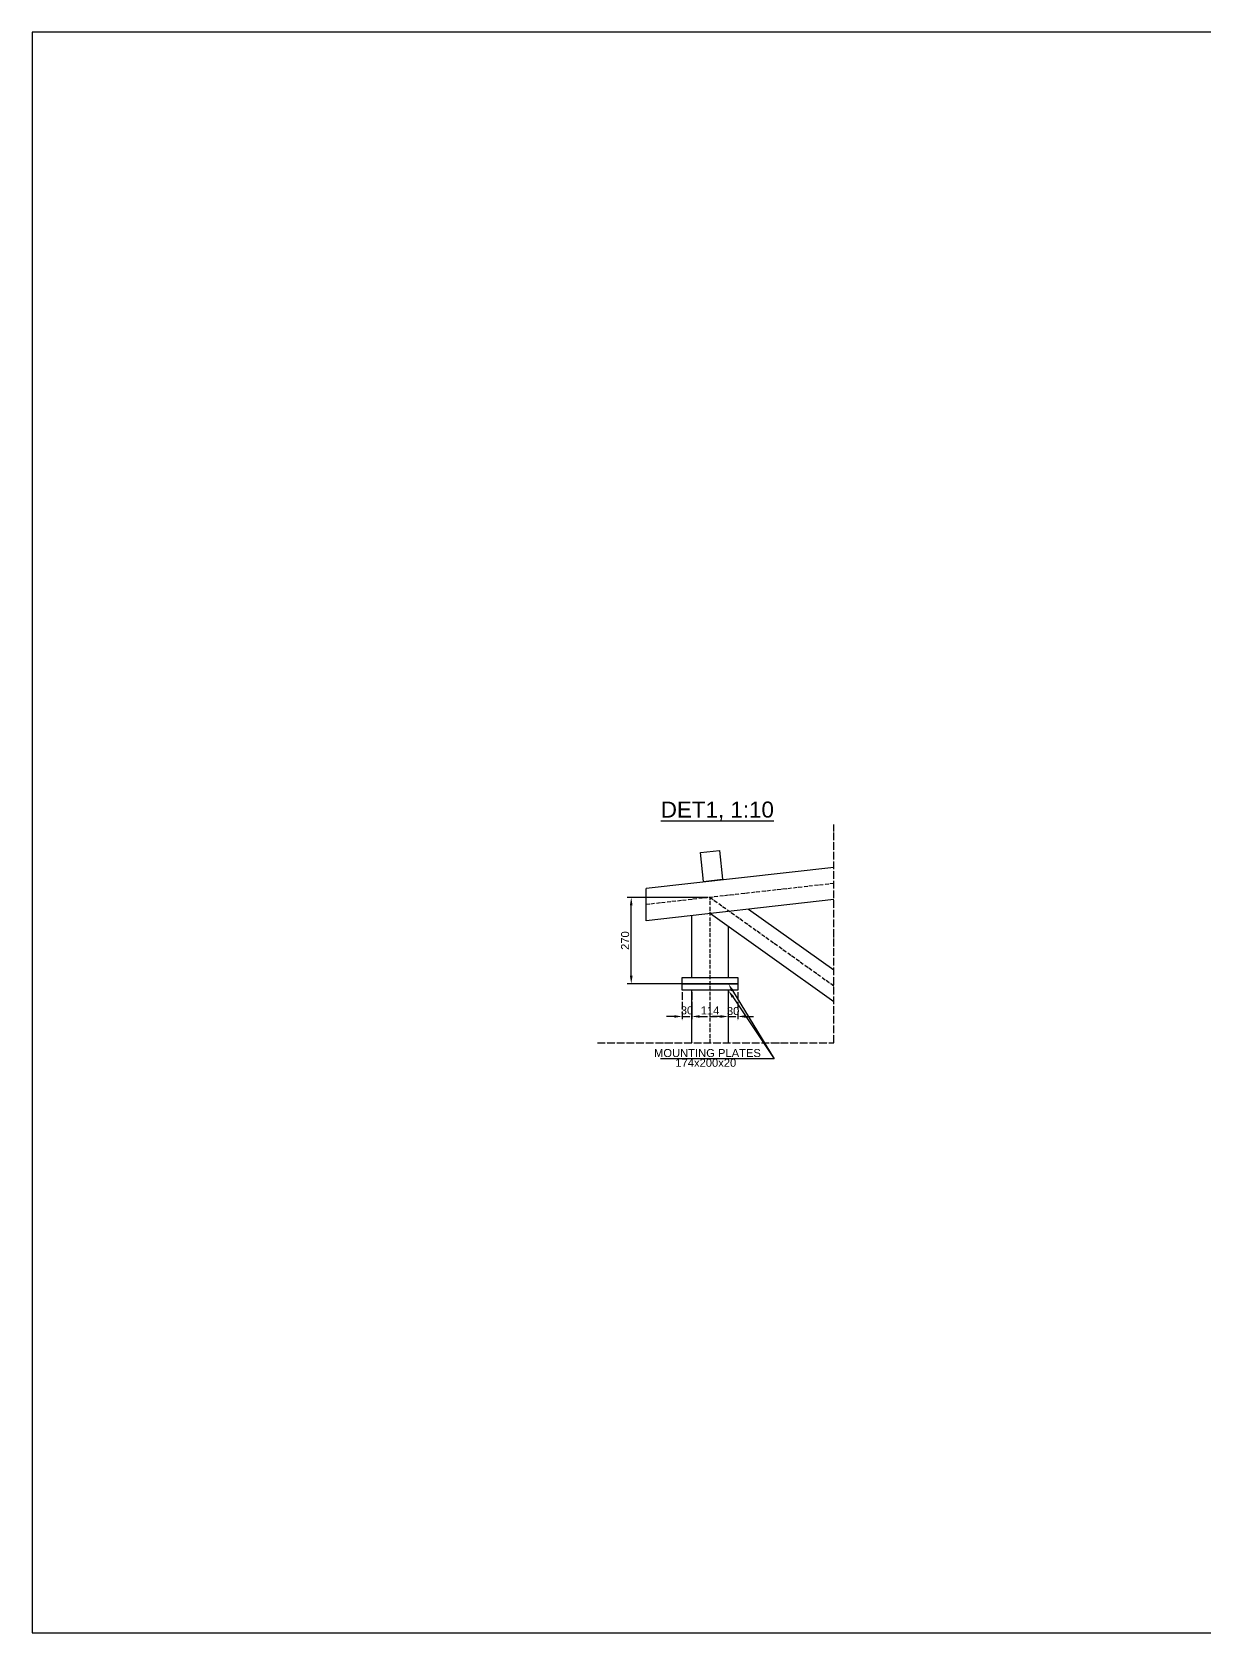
# Model space of a CAD drawing. Header units: millimetres. Extents: x -10000 to 15306, y -10001 to 18153.
# Drawn here: x -4676 to -1013, y -6856 to -1856 of the extents above; entities that cross this region are included whole.
import ezdxf
from ezdxf import colors
from ezdxf.entities.mleader import LeaderData, LeaderLine
from ezdxf.math import Vec2, Vec3

# ---------------------------------------------------------------- set-up
doc = ezdxf.new("R2010")
doc.units = ezdxf.units.MM
doc.linetypes.add('ACAD_ISO04W100', pattern=[30, 24, -3, 0, -3])
doc.linetypes.add('ACAD_ISO11W100', pattern=[33, 12, -3, 12, -3, 0, -3])
for name, color, linetype in [('CENTER LINES', 4, 'ACAD_ISO11W100'), ('DET 1', 7, 'ACAD_ISO04W100'), ('DIMENSIONS', 3, 'Continuous'), ('PURLINS', 7, 'Continuous'), ('RAJA_ALUEET', 7, 'Continuous'), ('STEEL COLUMNS', 1, 'Continuous'), ('STEEL PLATES', 1, 'Continuous'), ('TEXTS', 4, 'Continuous'), ('TITLES', 4, 'Continuous'), ('TRUSS', 7, 'Continuous')]:
    doc.layers.add(name, color=color, linetype=linetype)
doc.styles.get("Standard").update_dxf_attribs({"font": 'arial.ttf'})
doc.dimstyles.new('STRU_DIMENSIONS', dxfattribs={"dimscale": 50, "dimtxt": 2.5, "dimasz": 2.5, "dimexe": 1.25, "dimexo": 0.625, "dimtad": 1, "dimdec": 4, "dimtxsty": 'Standard', "dimcen": 2.5, "dimadec": 4, "dimazin": 0, "dimtfac": 1, "dimtdec": 4, "dimtmove": 0, "dimatfit": 3, "dimfxl": 1, "dimarcsym": 0})

# ---------------------------------------------------------------- blocks, each defined once
blk = doc.blocks.new('*D41')
at = {"layer": 'Defpoints', "color": 0, "transparency": 16777216}
for p in [(-2804.7, -4558.1), (-2558.5, -4558.1), (-2558.5, -4828.1)]:
    blk.add_point(p, dxfattribs=at)
at = {"layer": 'DIMENSIONS', "color": 0, "lineweight": -2, "transparency": 16777216}
for p, q in [((-2564.8, -4558.1), (-2817.2, -4558.1)), ((-2804.7, -4803.1), (-2804.7, -4583.1)), ((-2564.8, -4828.1), (-2817.2, -4828.1))]:
    blk.add_line(p, q, dxfattribs=at)
at = {"layer": 'DIMENSIONS', "color": 0, "transparency": 16777216}
for points in [[(-2808.9, -4583.1), (-2800.5, -4583.1), (-2804.7, -4558.1)], [(-2808.9, -4803.1), (-2800.5, -4803.1), (-2804.7, -4828.1)]]:
    blk.add_solid(points, dxfattribs=at)
at = {"layer": 'DIMENSIONS', "color": 0, "transparency": 16777216, "insert": (-2823.7, -4693.1), "char_height": 25, "attachment_point": 5, "rotation": 90}
blk.add_mtext('270', dxfattribs=at)
blk = doc.blocks.new('purlin')
at = {"layer": 'PURLINS'}
for points in [[(-29.7, -3.3), (-39.7, 86.7), (19.6, 93.3), (29.7, 3.3)], [(-29.7, -3.3), (29.7, 3.3)]]:
    blk.add_lwpolyline(points, dxfattribs=at)
blk = doc.blocks.new('*D42')
at = {"layer": 'Defpoints', "color": 0, "linetype": 'ACAD_ISO04W100', "transparency": 16777216}
for p in [(-2645.5, -4848.1), (-2615.5, -4848.1), (-2615.5, -4930.1)]:
    blk.add_point(p, dxfattribs=at)
at = {"layer": 'DIMENSIONS', "color": 0, "linetype": 'ACAD_ISO04W100', "lineweight": -2, "transparency": 16777216}
for p, q in [((-2645.5, -4854.4), (-2645.5, -4942.6)), ((-2615.5, -4854.4), (-2615.5, -4942.6)), ((-2670.5, -4930.1), (-2695.5, -4930.1)), ((-2645.5, -4930.1), (-2615.5, -4930.1)), ((-2590.5, -4930.1), (-2565.5, -4930.1))]:
    blk.add_line(p, q, dxfattribs=at)
at = {"layer": 'DIMENSIONS', "color": 0, "linetype": 'ACAD_ISO04W100', "transparency": 16777216}
for points in [[(-2670.5, -4925.9), (-2670.5, -4934.3), (-2645.5, -4930.1)], [(-2590.5, -4925.9), (-2590.5, -4934.3), (-2615.5, -4930.1)]]:
    blk.add_solid(points, dxfattribs=at)
at = {"layer": 'DIMENSIONS', "color": 0, "linetype": 'ACAD_ISO04W100', "transparency": 16777216, "insert": (-2630.5, -4911.1), "char_height": 25, "attachment_point": 5}
blk.add_mtext('30', dxfattribs=at)
blk = doc.blocks.new('*D43')
at = {"layer": 'Defpoints', "color": 0, "linetype": 'ACAD_ISO04W100', "transparency": 16777216}
for p in [(-2501.5, -4848.1), (-2471.5, -4848.1), (-2471.5, -4930.1)]:
    blk.add_point(p, dxfattribs=at)
at = {"layer": 'DIMENSIONS', "color": 0, "linetype": 'ACAD_ISO04W100', "lineweight": -2, "transparency": 16777216}
for p, q in [((-2501.5, -4854.4), (-2501.5, -4942.6)), ((-2471.5, -4854.4), (-2471.5, -4942.6)), ((-2526.5, -4930.1), (-2551.5, -4930.1)), ((-2501.5, -4930.1), (-2471.5, -4930.1)), ((-2446.5, -4930.1), (-2421.5, -4930.1))]:
    blk.add_line(p, q, dxfattribs=at)
at = {"layer": 'DIMENSIONS', "color": 0, "linetype": 'ACAD_ISO04W100', "transparency": 16777216}
for points in [[(-2526.5, -4925.9), (-2526.5, -4934.3), (-2501.5, -4930.1)], [(-2446.5, -4925.9), (-2446.5, -4934.3), (-2471.5, -4930.1)]]:
    blk.add_solid(points, dxfattribs=at)
at = {"layer": 'DIMENSIONS', "color": 0, "linetype": 'ACAD_ISO04W100', "transparency": 16777216, "insert": (-2486.5, -4913.2), "char_height": 25, "attachment_point": 5}
blk.add_mtext('30', dxfattribs=at)
blk = doc.blocks.new('*D47')
at = {"layer": 'Defpoints', "color": 0, "linetype": 'ACAD_ISO04W100', "transparency": 16777216}
for p in [(-2615.5, -4848.1), (-2501.5, -4848.1), (-2501.5, -4930.1)]:
    blk.add_point(p, dxfattribs=at)
at = {"layer": 'DIMENSIONS', "color": 0, "linetype": 'ACAD_ISO04W100', "lineweight": -2, "transparency": 16777216}
for p, q in [((-2615.5, -4854.4), (-2615.5, -4942.6)), ((-2501.5, -4854.4), (-2501.5, -4942.6)), ((-2590.5, -4930.1), (-2526.5, -4930.1))]:
    blk.add_line(p, q, dxfattribs=at)
at = {"layer": 'DIMENSIONS', "color": 0, "linetype": 'ACAD_ISO04W100', "transparency": 16777216}
for points in [[(-2590.5, -4925.9), (-2590.5, -4934.3), (-2615.5, -4930.1)], [(-2526.5, -4925.9), (-2526.5, -4934.3), (-2501.5, -4930.1)]]:
    blk.add_solid(points, dxfattribs=at)
at = {"layer": 'DIMENSIONS', "color": 0, "linetype": 'ACAD_ISO04W100', "transparency": 16777216, "insert": (-2558.5, -4911.3), "char_height": 25, "attachment_point": 5}
blk.add_mtext('114', dxfattribs=at)

msp = doc.modelspace()

# ---------------------------------------------------------------- linework, layer by layer
at = {"layer": 'CENTER LINES', "linetype": 'ACAD_ISO11W100'}
for p, q in [((-2172.36147, -4514.83928), (-2758.51858, -4580.57261)), ((-2558.51858, -4558.14404), (-2172.36147, -4833.97055)), ((-2558.51858, -5012.03334), (-2558.51858, -4558.14404))]:
    msp.add_line(p, q, dxfattribs=at)
at = {"layer": 'DET 1', "linetype": 'ACAD_ISO04W100'}
msp.add_lwpolyline([(-2910, -5012.03334), (-2172.36147, -5012.03334), (-2172.36147, -4330)], dxfattribs=at)
at = {"layer": 'RAJA_ALUEET'}
msp.add_lwpolyline([(-4676.25876, -6855.50089), (323.74124, -6855.50089), (323.74124, -1855.50089), (-4676.25876, -1855.50089)], close=True, dxfattribs=at)
at = {"layer": 'STEEL COLUMNS'}
for points in [[(-2615.51858, -4808.14404), (-2615.51858, -4614.8496)], [(-2501.51858, -4648.01447), (-2501.51858, -4808.14404)], [(-2615.51858, -5012.03334), (-2615.51858, -4848.14404)], [(-2501.51858, -4848.14404), (-2501.51858, -5012.03334)]]:
    msp.add_lwpolyline(points, dxfattribs=at)
at = {"layer": 'STEEL PLATES'}
for points in [[(-2645.51858, -4808.14404), (-2471.51858, -4808.14404), (-2471.51858, -4828.14404), (-2645.51858, -4828.14404), (-2645.51858, -4808.14404)], [(-2645.51858, -4848.14404), (-2645.51858, -4828.14404), (-2471.51858, -4828.14404), (-2471.51858, -4848.14404), (-2645.51858, -4848.14404)]]:
    msp.add_lwpolyline(points, dxfattribs=at)
at = {"layer": 'TRUSS'}
for p, q in [((-2172.36147, -4464.52586), (-2758.51858, -4530.25919)), ((-2758.51858, -4630.88603), (-2758.51858, -4530.25919)), ((-2172.36147, -4565.1527), (-2758.51858, -4630.88603)), ((-2438.15783, -4594.95986), (-2172.36147, -4784.8144)), ((-2557.11825, -4608.30042), (-2172.36147, -4883.12669))]:
    msp.add_line(p, q, dxfattribs=at)

# ---------------------------------------------------------------- block references
at = {"layer": 'PURLINS'}
msp.add_blockref('purlin', (-2548.83858, -4504.84626), dxfattribs=at)

# ---------------------------------------------------------------- texts
at = {"layer": 'TITLES', "insert": (-2712.31973, -4258.94719), "char_height": 50, "attachment_point": 1}
msp.add_mtext_dynamic_manual_height_columns('{\\LDET1, 1:10}', width=428.2149148, gutter_width=12.5, heights=[0], dxfattribs=at)

# ---------------------------------------------------------------- dimensions: what is measured, and where the dimension line sits
at = {"layer": 'DIMENSIONS'}
dim = msp.add_linear_dim(base=(-2804.70604, -4558.14404), p1=(-2558.51858, -4828.14404), p2=(-2558.51858, -4558.14404), angle=90, dimstyle='STRU_DIMENSIONS', override={"dimscale": 10, "dimtmove": 1}, dxfattribs=at)
dim.commit()
dim.dimension.update_dxf_attribs({"geometry": '*D41', "text_midpoint": (-2823.72037, -4693.14404)})
at = {"layer": 'DIMENSIONS', "linetype": 'ACAD_ISO04W100'}
for base, p1, p2, override, picture, middle in [((-2615.51858, -4930.08869), (-2645.51858, -4848.14404), (-2615.51858, -4848.14404), {"dimscale": 10}, '*D42', (-2630.51858, -4930.08869)), ((-2471.51858, -4930.08869), (-2501.51858, -4848.14404), (-2471.51858, -4848.14404), {"dimscale": 10, "dimtmove": 1}, '*D43', (-2486.51858, -4932.2024))]:
    dim = msp.add_linear_dim(base=base, p1=p1, p2=p2, dimstyle='STRU_DIMENSIONS', override=override, dxfattribs=at)
    dim.commit()
    dim.dimension.update_dxf_attribs({"geometry": picture, "text_midpoint": middle, "dimtype": 160})
dim = msp.add_linear_dim(base=(-2501.51858, -4930.08869), p1=(-2615.51858, -4848.14404), p2=(-2501.51858, -4848.14404), dimstyle='STRU_DIMENSIONS', override={"dimscale": 10}, dxfattribs=at)
dim.commit()
dim.dimension.update_dxf_attribs({"geometry": '*D47', "text_midpoint": (-2558.51858, -4911.28753)})

# ---------------------------------------------------------------- leaders
at = {"layer": 'TEXTS'}
ml = msp.add_multileader_mtext('Standard', dxfattribs=at)
ml.set_content('MOUNTING PLATES', color=256)
ml.set_leader_properties()
ml.build(insert=Vec2(0, 0))
ml.multileader.update_dxf_attribs({"text_left_attachment_type": 5, "text_right_attachment_type": 5, "arrow_head_size": 25})
ctx = ml.context
ctx.base_point, ctx.char_height, ctx.arrow_head_size, ctx.plane_origin = Vec3(-2731.14192, -5062.2024), 25, 25, Vec3(-2764.70604, -5046.02743)
ctx.left_attachment, ctx.right_attachment, ctx.text_align_type = 5, 5, 2
notes = []
notes.append((ctx, [(1, (1, 1, 0), (-2357.79335, -5062.2024), (-1, 0), 40, [(0, [(-2501.51858, -4828.14404)], 0, [])])]))
ctx.mtext.insert, ctx.mtext.alignment, ctx.mtext.flow_direction = Vec3(-2399.79335, -5031.75901), 3, 5
ml = msp.add_multileader_mtext('Standard', dxfattribs=at)
ml.set_content('174x200x20', color=256)
ml.set_leader_properties()
ml.build(insert=Vec2(0, 0))
ml.multileader.update_dxf_attribs({"text_left_attachment_type": 8, "text_right_attachment_type": 0, "arrow_head_size": 25})
ctx = ml.context
ctx.base_point, ctx.char_height, ctx.arrow_head_size, ctx.plane_origin = Vec3(-2663.54574, -5092.2024), 25, 25, Vec3(-2748.15373, -5082.23858)
ctx.left_attachment, ctx.right_attachment, ctx.text_align_type = 8, 0, 2
notes.append((ctx, [(1, (1, 1, 0), (-2357.79335, -5062.2024), (-1, 0), 116.91269, [(0, [(-2501.51858, -4848.14404)], 0, [])])]))
ctx.mtext.insert, ctx.mtext.alignment, ctx.mtext.flow_direction = Vec3(-2476.70604, -5062.2024), 3, 5
for ctx, leaders in notes:
    for number, flags, end, landing, length, lines in leaders:
        leader = LeaderData()
        leader.index, (leader.has_last_leader_line, leader.has_dogleg_vector, leader.attachment_direction) = number, flags
        leader.last_leader_point, leader.dogleg_vector, leader.dogleg_length = Vec3(end), Vec3(landing), length
        for number, points, colour, breaks in lines:
            line = LeaderLine()
            line.index, line.vertices, line.color, line.breaks = number, Vec3.list(points), colors.encode_raw_color(colour), breaks
            leader.lines.append(line)
        ctx.leaders.append(leader)

doc.saveas('drawing.dxf')
